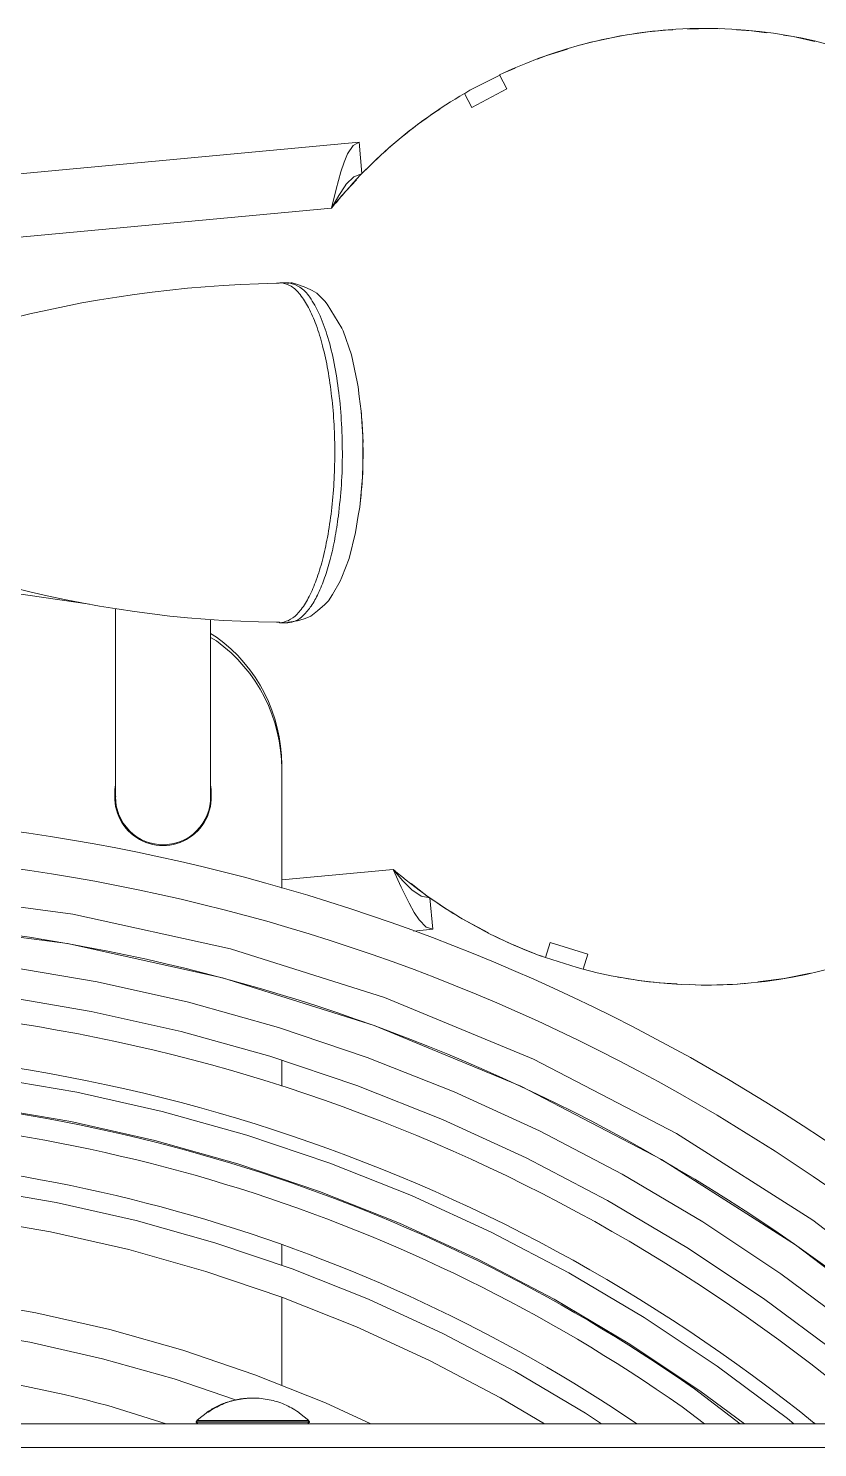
# Model space of a CAD drawing. Header units: millimetres. Extents: x -164867 to 807677, y -316775 to 513985.
# Drawn here: x 245421.9 to 245521.7, y 461491.2 to 461670.7 of the extents above; entities that cross this region are included whole.
import ezdxf

# ---------------------------------------------------------------- set-up
doc = ezdxf.new("R2010")
doc.units = ezdxf.units.MM
doc.layers.add('TECHNO', color=7, linetype='Continuous', lineweight=15)

# ---------------------------------------------------------------- blocks, each defined once
blk = doc.blocks.new('1.2_ миксер планетарный K60_60 литров')
at = {"transparency": 33554687}
for p, q in [((-18.09, 425.12), (-18.09, -404.1)), ((-15.09, 425.12), (-15.09, -404.08)), ((147.03, -341.65), (83.24, 340.78)), ((138.67, -338.16), (75.67, 335.81)), ((45.66, -304.82), (48.28, -284.93)), ((49.4, -305.48), (52.07, -285.26)), ((-4.76, -300.06), (-3.16, -290.8)), ((0.6, -291.35), (-1.04, -300.81)), ((10.91, -292.65), (9.19, -302.65)), ((14.67, -293.19), (12.92, -303.39)), ((88.58, -307.58), (90.66, -293.42)), ((24.97, -294.5), (23.14, -305.23)), ((28.74, -295.04), (26.87, -305.97)), ((37.09, -307.82), (39.04, -296.35)), ((42.8, -296.89), (40.82, -308.55)), ((90.15, -300.05), (90.68, -297.88)), ((125.3, -300.05), (124.78, -297.88)), ((-6.85, -309.23), (-4.76, -300.06)), ((-1.04, -300.81), (-3.16, -310.17)), ((89.65, -302.24), (90.15, -300.05)), ((125.79, -302.24), (125.3, -300.05)), ((9.19, -302.65), (6.95, -312.54)), ((89.19, -304.43), (89.65, -302.24)), ((126.25, -304.43), (125.79, -302.24)), ((12.92, -303.39), (10.64, -313.48)), ((41.32, -324.41), (45.66, -304.82)), ((41.32, -324.41), (45.66, -304.82)), ((41.32, -324.41), (45.66, -304.82)), ((41.32, -324.41), (45.66, -304.82)), ((88.75, -306.63), (89.19, -304.43)), ((126.68, -306.63), (126.25, -304.43)), ((23.14, -305.23), (20.75, -315.85)), ((26.87, -305.97), (24.43, -316.79)), ((44.99, -325.4), (49.4, -305.48)), ((44.99, -325.4), (49.4, -305.48)), ((49.4, -305.48), (44.99, -325.4)), ((44.99, -325.4), (49.4, -305.48)), ((88.35, -308.84), (88.75, -306.63)), ((127.07, -308.84), (126.68, -306.63)), ((34.55, -319.17), (37.09, -307.82)), ((40.82, -308.55), (38.23, -320.09)), ((-15.09, -317.28), (-12.77, -309.92)), ((-9.4, -318.27), (-6.85, -309.23)), ((-3.16, -310.17), (-5.78, -319.4)), ((87.99, -311.06), (88.35, -308.84)), ((127.43, -311.06), (127.07, -308.84)), ((60.87, -311.86), (59.91, -312.64)), ((59.91, -312.64), (60.87, -311.86)), ((60.87, -311.86), (59.91, -312.64)), ((60.87, -311.86), (59.91, -312.64)), ((59.91, -312.64), (60.87, -311.86)), ((59.91, -312.64), (60.87, -311.86)), ((59.91, -312.64), (60.87, -311.86)), ((60.87, -311.86), (61.95, -311.31)), ((61.95, -311.31), (60.87, -311.86)), ((60.87, -311.86), (61.95, -311.31)), ((60.87, -311.86), (61.95, -311.31)), ((60.87, -311.86), (61.95, -311.31)), ((60.87, -311.86), (61.95, -311.31)), ((60.87, -311.86), (61.95, -311.31)), ((63.07, -310.98), (61.95, -311.31)), ((61.95, -311.31), (63.07, -310.98)), ((61.95, -311.31), (63.07, -310.98)), ((63.07, -310.98), (61.95, -311.31)), ((61.95, -311.31), (63.07, -310.98)), ((63.07, -310.98), (61.95, -311.31)), ((63.07, -310.98), (61.95, -311.31)), ((63.07, -310.98), (63.62, -310.91)), ((63.62, -310.91), (63.07, -310.98)), ((63.62, -310.91), (63.07, -310.98)), ((63.07, -310.98), (63.62, -310.91)), ((63.07, -310.98), (63.62, -310.91)), ((63.07, -310.98), (63.62, -310.91)), ((63.07, -310.98), (63.62, -310.91)), ((63.6, -310.88), (63.45, -310.93)), ((63.6, -310.88), (63.45, -310.93)), ((63.62, -310.91), (64.17, -310.88)), ((64.17, -310.88), (63.62, -310.91)), ((64.17, -310.88), (63.62, -310.91)), ((63.62, -310.91), (64.17, -310.88)), ((64.17, -310.88), (63.62, -310.91)), ((64.17, -310.88), (63.62, -310.91)), ((63.62, -310.91), (64.17, -310.88)), ((63.62, -310.91), (64.17, -310.88)), ((86.58, -310.89), (64.17, -310.88)), ((64.17, -310.88), (64.32, -310.9)), ((64.17, -310.88), (64.32, -310.9)), ((64.32, -310.9), (64.17, -310.88)), ((64.17, -310.88), (64.32, -310.9)), ((64.17, -310.88), (64.32, -310.9)), ((64.17, -310.88), (64.32, -310.9)), ((64.17, -310.88), (64.32, -310.9)), ((88.01, -310.89), (86.58, -310.89)), ((87.65, -313.28), (87.99, -311.06)), ((127.76, -313.28), (127.43, -311.06)), ((6.95, -312.54), (4.2, -322.3)), ((10.64, -313.48), (7.83, -323.43)), ((58.83, -314.13), (59.13, -313.6)), ((58.83, -314.13), (59.13, -313.6)), ((58.83, -314.13), (59.13, -313.6)), ((59.13, -313.6), (58.83, -314.13)), ((58.83, -314.13), (59.13, -313.6)), ((59.13, -313.6), (58.83, -314.13)), ((58.83, -314.13), (59.13, -313.6)), ((59.13, -313.6), (59.5, -313.1)), ((59.13, -313.6), (59.5, -313.1)), ((59.13, -313.6), (59.5, -313.1)), ((59.13, -313.6), (59.5, -313.1)), ((59.5, -313.1), (59.13, -313.6)), ((59.5, -313.1), (59.13, -313.6)), ((59.13, -313.6), (59.5, -313.1)), ((59.5, -313.1), (59.91, -312.64)), ((59.5, -313.1), (59.91, -312.64)), ((59.5, -313.1), (59.91, -312.64)), ((59.5, -313.1), (59.91, -312.64)), ((59.91, -312.64), (59.5, -313.1)), ((59.5, -313.1), (59.91, -312.64)), ((59.91, -312.64), (59.5, -313.1)), ((87.35, -315.51), (87.65, -313.28)), ((128.05, -315.51), (127.76, -313.28)), ((20.75, -315.85), (17.81, -326.33)), ((58.26, -315.79), (58.18, -316.35)), ((58.26, -315.79), (58.18, -316.35)), ((58.26, -315.79), (58.18, -316.35)), ((58.18, -316.35), (58.26, -315.79)), ((58.18, -316.35), (58.26, -315.79)), ((58.26, -315.79), (58.18, -316.35)), ((58.26, -315.79), (58.18, -316.35)), ((58.26, -315.79), (58.39, -315.23)), ((58.39, -315.23), (58.26, -315.79)), ((58.26, -315.79), (58.39, -315.23)), ((58.39, -315.23), (58.26, -315.79)), ((58.39, -315.23), (58.26, -315.79)), ((58.26, -315.79), (58.39, -315.23)), ((58.26, -315.79), (58.39, -315.23)), ((58.39, -315.23), (58.58, -314.68)), ((58.39, -315.23), (58.58, -314.68)), ((58.39, -315.23), (58.58, -314.68)), ((58.39, -315.23), (58.58, -314.68)), ((58.58, -314.68), (58.39, -315.23)), ((58.39, -315.23), (58.58, -314.68)), ((58.39, -315.23), (58.58, -314.68)), ((58.58, -314.68), (58.83, -314.13)), ((58.83, -314.13), (58.58, -314.68)), ((58.83, -314.13), (58.58, -314.68)), ((58.83, -314.13), (58.58, -314.68)), ((58.58, -314.68), (58.83, -314.13)), ((58.83, -314.13), (58.58, -314.68)), ((58.58, -314.68), (58.83, -314.13)), ((87.08, -317.74), (87.35, -315.51)), ((128.31, -317.74), (128.05, -315.51)), ((24.43, -316.79), (21.44, -327.46)), ((58.16, -316.88), (58.18, -316.35)), ((58.18, -316.35), (58.16, -316.88)), ((58.16, -316.88), (58.18, -316.35)), ((58.18, -316.35), (58.16, -316.88)), ((58.16, -316.88), (58.18, -316.35)), ((58.18, -316.35), (58.16, -316.88)), ((58.16, -316.88), (58.18, -316.35)), ((58.18, -317.42), (58.16, -316.88)), ((58.16, -316.88), (58.18, -317.42)), ((58.16, -316.88), (58.18, -317.42)), ((58.16, -316.88), (58.18, -317.42)), ((58.16, -316.88), (58.18, -317.42)), ((58.18, -317.42), (58.16, -316.88)), ((58.18, -317.42), (58.16, -316.88)), ((58.26, -317.98), (58.18, -317.42)), ((58.26, -317.98), (58.18, -317.42)), ((58.26, -317.98), (58.18, -317.42)), ((58.26, -317.98), (58.18, -317.42)), ((58.18, -317.42), (58.26, -317.98)), ((58.26, -317.98), (58.18, -317.42)), ((58.26, -317.98), (58.18, -317.42)), ((-12.05, -326.05), (-9.4, -318.27)), ((-5.78, -319.4), (-8.87, -328.49)), ((31.41, -330.36), (34.55, -319.17)), ((58.39, -318.54), (58.26, -317.98)), ((58.39, -318.54), (58.26, -317.98)), ((58.26, -317.98), (58.39, -318.54)), ((58.39, -318.54), (58.26, -317.98)), ((58.39, -318.54), (58.26, -317.98)), ((58.39, -318.54), (58.26, -317.98)), ((58.26, -317.98), (58.39, -318.54)), ((58.58, -319.09), (58.39, -318.54)), ((58.39, -318.54), (58.58, -319.09)), ((58.58, -319.09), (58.39, -318.54)), ((58.58, -319.09), (58.39, -318.54)), ((58.39, -318.54), (58.58, -319.09)), ((58.58, -319.09), (58.39, -318.54)), ((58.58, -319.09), (58.39, -318.54)), ((58.83, -319.64), (58.58, -319.09)), ((58.58, -319.09), (58.83, -319.64)), ((58.83, -319.64), (58.58, -319.09)), ((58.83, -319.64), (58.58, -319.09)), ((58.83, -319.64), (58.58, -319.09)), ((58.83, -319.64), (58.58, -319.09)), ((58.58, -319.09), (58.83, -319.64)), ((86.86, -319.98), (86.98, -318.66)), ((86.98, -318.66), (87.08, -317.74)), ((128.54, -319.98), (128.31, -317.74)), ((-15.05, -321.22), (-15.09, -321.29)), ((-14.96, -321.17), (-15.05, -321.22)), ((-14.89, -321.07), (-14.96, -321.17)), ((-14.89, -335.31), (-14.89, -321.07)), ((-14.81, -321.07), (-14.89, -321.07)), ((-14.81, -335.31), (-14.81, -321.07)), ((-14.75, -321.17), (-14.81, -321.07)), ((-14.67, -321.15), (-14.75, -321.17)), ((-14.67, -325.43), (-14.67, -321.15)), ((-14.67, -321.15), (-14.28, -321.62)), ((38.23, -320.09), (35.04, -331.48)), ((58.83, -319.64), (59.13, -320.17)), ((59.13, -320.17), (58.83, -319.64)), ((58.83, -319.64), (59.13, -320.17)), ((59.13, -320.17), (58.83, -319.64)), ((58.83, -319.64), (59.13, -320.17)), ((59.13, -320.17), (58.83, -319.64)), ((59.13, -320.17), (58.83, -319.64)), ((59.5, -320.67), (59.13, -320.17)), ((59.13, -320.17), (59.5, -320.67)), ((59.5, -320.67), (59.13, -320.17)), ((59.5, -320.67), (59.13, -320.17)), ((59.5, -320.67), (59.13, -320.17)), ((59.5, -320.67), (59.13, -320.17)), ((59.13, -320.17), (59.5, -320.67)), ((59.91, -321.13), (59.5, -320.67)), ((59.5, -320.67), (59.91, -321.13)), ((59.91, -321.13), (59.5, -320.67)), ((59.91, -321.13), (59.5, -320.67)), ((59.5, -320.67), (59.91, -321.13)), ((59.91, -321.13), (59.5, -320.67)), ((59.91, -321.13), (59.5, -320.67)), ((60.38, -321.54), (59.91, -321.13)), ((60.38, -321.54), (59.91, -321.13)), ((59.91, -321.13), (60.38, -321.54)), ((59.91, -321.13), (60.38, -321.54)), ((60.38, -321.54), (59.91, -321.13)), ((60.38, -321.54), (59.91, -321.13)), ((60.38, -321.54), (59.91, -321.13)), ((86.68, -322.22), (86.86, -319.98)), ((128.73, -322.22), (128.54, -319.98)), ((-14.28, -321.62), (-14.04, -321.95)), ((-14.04, -321.95), (-13.72, -322.34)), ((-13.72, -322.34), (-13.59, -322.46)), ((-13.59, -322.57), (-13.59, -322.46)), ((4.2, -322.3), (0.94, -331.91)), ((60.87, -321.91), (60.38, -321.54)), ((60.38, -321.54), (60.87, -321.91)), ((60.87, -321.91), (60.38, -321.54)), ((60.87, -321.91), (60.38, -321.54)), ((60.87, -321.91), (60.38, -321.54)), ((60.38, -321.54), (60.87, -321.91)), ((60.87, -321.91), (60.38, -321.54)), ((61.4, -322.21), (60.87, -321.91)), ((60.87, -321.91), (61.4, -322.21)), ((61.4, -322.21), (60.87, -321.91)), ((60.87, -321.91), (61.4, -322.21)), ((61.4, -322.21), (60.87, -321.91)), ((61.4, -322.21), (60.87, -321.91)), ((61.4, -322.21), (60.87, -321.91)), ((61.95, -322.46), (61.4, -322.21)), ((61.95, -322.46), (61.4, -322.21)), ((61.95, -322.46), (61.4, -322.21)), ((61.95, -322.46), (61.4, -322.21)), ((61.4, -322.21), (61.95, -322.46)), ((61.95, -322.46), (61.4, -322.21)), ((61.4, -322.21), (61.95, -322.46)), ((62.51, -322.65), (61.95, -322.46)), ((62.51, -322.65), (61.95, -322.46)), ((61.95, -322.46), (62.51, -322.65)), ((62.51, -322.65), (61.95, -322.46)), ((62.51, -322.65), (61.95, -322.46)), ((62.51, -322.65), (61.95, -322.46)), ((61.95, -322.46), (62.51, -322.65)), ((63.07, -322.78), (62.51, -322.65)), ((62.51, -322.65), (63.07, -322.78)), ((63.07, -322.78), (62.51, -322.65)), ((63.07, -322.78), (62.51, -322.65)), ((63.07, -322.78), (62.51, -322.65)), ((63.07, -322.78), (62.51, -322.65)), ((62.51, -322.65), (63.07, -322.78)), ((63.07, -322.78), (63.62, -322.86)), ((63.07, -322.78), (63.62, -322.86)), ((63.07, -322.78), (63.62, -322.86)), ((63.07, -322.78), (63.62, -322.86)), ((63.07, -322.78), (63.62, -322.86)), ((63.07, -322.78), (63.62, -322.86)), ((63.62, -322.86), (63.07, -322.78)), ((63.45, -322.84), (63.6, -322.89)), ((63.45, -322.84), (63.6, -322.89)), ((64.17, -322.88), (63.62, -322.86)), ((64.17, -322.88), (63.62, -322.86)), ((63.62, -322.86), (64.17, -322.88)), ((64.17, -322.88), (63.62, -322.86)), ((63.62, -322.86), (64.17, -322.88)), ((64.17, -322.88), (63.62, -322.86)), ((63.62, -322.86), (64.17, -322.88)), ((64.17, -322.88), (64.41, -322.87)), ((64.41, -322.87), (64.17, -322.88)), ((64.41, -322.87), (64.17, -322.88)), ((64.41, -322.87), (64.17, -322.88)), ((64.41, -322.87), (64.17, -322.88)), ((64.41, -322.87), (64.17, -322.88)), ((64.17, -322.88), (64.41, -322.87)), ((64.17, -322.88), (64.41, -322.87)), ((64.17, -322.88), (64.75, -322.88)), ((64.75, -322.88), (65.15, -322.88)), ((65.15, -322.88), (65.62, -322.88)), ((65.62, -322.88), (66.17, -322.88)), ((66.17, -322.88), (67.11, -322.88)), ((67.11, -322.88), (86.4, -322.88)), ((83.93, -323.64), (84.37, -322.88)), ((84.43, -323.64), (84.87, -322.88)), ((84.43, -323.64), (84.87, -322.88)), ((86.4, -322.88), (86.64, -322.88)), ((86.54, -324.46), (86.68, -322.22)), ((128.89, -324.46), (128.73, -322.22)), ((7.83, -323.43), (4.51, -333.22)), ((35.29, -343.55), (41.32, -324.41)), ((86.42, -326.71), (86.54, -324.46)), ((129.02, -326.71), (128.89, -324.46)), ((-14.67, -335.29), (-14.67, -325.43)), ((17.81, -326.33), (14.32, -336.65)), ((38.86, -344.85), (44.99, -325.4)), ((38.86, -344.85), (44.99, -325.4)), ((44.99, -325.4), (38.86, -344.85)), ((38.86, -344.85), (44.99, -325.4)), ((-11.82, -328.17), (-11.83, -328.22)), ((21.44, -327.46), (17.89, -337.96)), ((86.35, -328.95), (86.42, -326.71)), ((129.11, -328.95), (129.02, -326.71)), ((-8.87, -328.49), (-12.43, -337.4)), ((86.3, -331.2), (86.35, -328.95)), ((129.17, -331.2), (129.11, -328.95)), ((-14.67, -331.67), (-14.67, -332.79)), ((0.95, -331.88), (-10.23, -331.88)), ((0.94, -331.91), (-2.81, -341.33)), ((7.58, -331.88), (4.96, -331.88)), ((30.9, -331.88), (27.64, -331.88)), ((30.9, -331.88), (27.64, -331.88)), ((27.7, -341.38), (31.41, -330.36)), ((35.04, -331.48), (31.26, -342.69)), ((67.75, -331.88), (52.66, -331.88)), ((67.75, -331.88), (52.66, -331.88)), ((67.75, -331.88), (52.66, -331.88)), ((53.72, -331.88), (55.04, -345.98)), ((68.25, -331.88), (67.75, -331.88)), ((68.25, -331.88), (67.75, -331.88)), ((86.24, -331.65), (86.3, -331.57)), ((86.24, -332.61), (86.24, -331.65)), ((86.3, -331.57), (86.3, -331.2)), ((129.17, -331.55), (129.17, -331.2)), ((129.24, -331.65), (129.17, -331.55)), ((129.23, -331.88), (129.24, -331.65)), ((129.24, -331.65), (129.24, -332.61)), ((-14.67, -333.18), (-14.67, -333.49)), ((4.51, -333.22), (0.68, -342.83)), ((86.24, -332.61), (86.31, -332.69)), ((86.31, -332.69), (86.35, -333.03)), ((86.35, -333.03), (86.5, -333.87)), ((129.03, -333.87), (129.21, -333.19)), ((129.15, -332.67), (129.24, -332.61)), ((129.21, -333.03), (129.15, -332.67)), ((129.21, -333.19), (129.21, -333.03)), ((-15.07, -335.21), (-15.09, -334.94)), ((-15, -335.24), (-15.07, -335.21)), ((-14.89, -335.37), (-15, -335.24)), ((-14.89, -335.37), (-14.89, -335.31)), ((-14.81, -335.37), (-14.89, -335.37)), ((-14.72, -335.27), (-14.81, -335.37)), ((-14.81, -335.37), (-14.81, -335.31)), ((-14.67, -335.29), (-14.72, -335.27)), ((-14.67, -335.29), (-13.72, -334.11)), ((-13.72, -334.11), (-13.59, -333.99)), ((86.5, -333.87), (86.73, -334.71)), ((86.73, -334.71), (87.01, -335.48)), ((87.01, -335.48), (87.05, -335.56)), ((87.05, -335.56), (87.73, -336.42)), ((128.25, -335.73), (128.35, -335.56)), ((128.35, -335.56), (128.73, -334.71)), ((128.73, -334.71), (129.03, -333.87)), ((-12.43, -337.4), (-15.09, -343.16)), ((14.32, -336.65), (10.3, -346.76)), ((87.73, -336.42), (88.55, -337.31)), ((88.55, -337.31), (89.01, -337.77)), ((126.53, -337.64), (126.91, -337.31)), ((126.91, -337.31), (127.85, -336.42)), ((127.85, -336.42), (127.93, -336.32)), ((127.93, -336.32), (128.25, -335.73)), ((17.89, -337.96), (13.79, -348.26)), ((89.01, -337.77), (89.83, -338.3)), ((89.83, -338.3), (91.49, -339.28)), ((123.49, -339.49), (126.53, -337.64)), ((138.67, -338.16), (140.29, -339.08)), ((141.06, -338.74), (138.67, -338.16)), ((140.23, -339.45), (139.33, -338.74)), ((140.29, -339.08), (141.5, -339.89)), ((143.25, -339.33), (141.06, -338.74)), ((91.49, -339.28), (92.01, -339.49)), ((92.01, -339.49), (94.38, -340.39)), ((94.38, -340.39), (97.67, -341.22)), ((116.72, -341.43), (120.12, -340.68)), ((120.12, -340.68), (123.15, -339.66)), ((123.15, -339.66), (123.32, -339.58)), ((123.32, -339.58), (123.49, -339.49)), ((142.25, -341.34), (140.23, -339.45)), ((141.5, -339.89), (141.69, -340.01)), ((141.69, -340.01), (142.65, -340.99)), ((142.65, -340.99), (142.94, -341.75)), ((144.5, -339.75), (143.25, -339.33)), ((145.54, -340.19), (144.5, -339.75)), ((146.61, -340.89), (145.54, -340.19)), ((147.03, -341.65), (146.61, -340.89)), ((-2.81, -341.33), (-7.06, -350.54)), ((0.68, -342.83), (-3.65, -352.22)), ((23.41, -352.19), (27.7, -341.38)), ((31.26, -342.69), (26.9, -353.69)), ((97.67, -341.22), (99.79, -341.55)), ((99.79, -341.55), (100.84, -341.73)), ((100.84, -341.73), (101.33, -341.79)), ((101.33, -341.79), (105.15, -342.13)), ((105.15, -342.13), (106.58, -342.14)), ((106.58, -342.14), (108.89, -342.14)), ((108.89, -342.14), (109.11, -342.17)), ((109.11, -342.17), (112.99, -341.92)), ((112.99, -341.92), (114.87, -341.67)), ((114.87, -341.67), (116.07, -341.53)), ((116.07, -341.53), (116.72, -341.43)), ((142.94, -341.75), (143.05, -342.02)), ((147.03, -341.65), (143.05, -342.02)), ((144.08, -343.05), (143.52, -342.52)), ((27.61, -362.09), (35.29, -343.55)), ((27.61, -362.09), (35.29, -343.55)), ((27.61, -362.09), (35.29, -343.55)), ((27.61, -362.09), (35.29, -343.55)), ((31.05, -363.69), (38.86, -344.85)), ((31.05, -363.69), (38.86, -344.85)), ((38.86, -344.85), (31.05, -363.69)), ((31.05, -363.69), (38.86, -344.85)), ((55.04, -345.98), (52.8, -346.99)), ((53.61, -347.18), (55.04, -345.98)), ((54.96, -346.07), (54.86, -346.2)), ((10.3, -346.76), (5.75, -356.65)), ((50.76, -347.98), (49.6, -348.62)), ((52.8, -346.99), (50.76, -347.98)), ((53.27, -348.22), (51.67, -350.27)), ((52.42, -348.36), (53.61, -347.18)), ((13.79, -348.26), (9.16, -358.33)), ((47.24, -348.52), (47.47, -350.96)), ((48.66, -349.24), (47.73, -350.13)), ((49.6, -348.62), (48.66, -349.24)), ((51.45, -350.58), (51.65, -349.5)), ((51.65, -349.5), (52.11, -348.81)), ((52.11, -348.81), (52.42, -348.36)), ((-7.06, -350.54), (-11.78, -359.52)), ((47.73, -350.13), (47.47, -350.96)), ((51.45, -350.58), (47.47, -350.96)), ((151.2, -351.85), (150.79, -351.19)), ((-3.65, -352.22), (-8.46, -361.38)), ((18.56, -362.76), (23.41, -352.19)), ((26.9, -353.69), (21.97, -364.44)), ((48.8, -354.69), (47.03, -358)), ((153.19, -354.99), (151.42, -355.92)), ((153.58, -355.67), (153.16, -355)), ((5.75, -356.65), (0.69, -366.29)), ((151.42, -355.92), (153.76, -360.34)), ((155.49, -359.43), (153.58, -355.67)), ((9.16, -358.33), (4.01, -368.15)), ((46.61, -358.79), (46.32, -359.35)), ((-11.78, -359.52), (-15.09, -365.09)), ((153.76, -360.34), (155.53, -359.41)), ((155.97, -360.37), (155.77, -359.96)), ((156.37, -361.36), (155.97, -360.37)), ((-8.46, -361.38), (-13.75, -370.27)), ((18.34, -379.88), (27.61, -362.09)), ((18.34, -379.88), (27.61, -362.09)), ((18.34, -379.88), (27.61, -362.09)), ((18.34, -379.88), (27.61, -362.09)), ((13.16, -373.06), (18.56, -362.76)), ((21.63, -381.78), (31.05, -363.69)), ((44.25, -364.21), (44.05, -364.81)), ((157.95, -365.27), (157.5, -364.15)), ((21.97, -364.44), (16.48, -374.91)), ((43.92, -365.22), (42.62, -369.23)), ((45.8, -365.8), (43.89, -365.21)), ((44.32, -370.57), (45.8, -365.8)), ((158.77, -367.97), (157.95, -365.27)), ((0.69, -366.29), (-4.87, -375.66)), ((4.01, -368.15), (-1.65, -377.68)), ((42.62, -369.23), (42.44, -369.99)), ((159.49, -370.32), (159.32, -369.75)), ((-13.75, -370.27), (-15.09, -372.28)), ((42.41, -369.98), (44.32, -370.57)), ((7.23, -383.07), (13.16, -373.06)), ((-13.11, -373.81), (-15.09, -376.75)), ((16.48, -374.91), (10.45, -385.09)), ((-4.87, -375.66), (-10.9, -384.71)), ((-1.65, -377.68), (-7.8, -386.9)), ((7.56, -396.81), (18.34, -379.88)), ((7.56, -396.81), (18.34, -379.88)), ((7.56, -396.81), (18.34, -379.88)), ((7.56, -396.81), (18.34, -379.88)), ((40.69, -379.59), (40.57, -381.85)), ((10.67, -398.99), (21.63, -381.78)), ((161.24, -381.31), (161.22, -380.72)), ((-12.92, -382.47), (-15.09, -385.3)), ((-10.67, -384.04), (-15.09, -389.81)), ((0.79, -392.75), (7.23, -383.07)), ((40.48, -383.46), (40.41, -384.86)), ((161.4, -385.99), (161.31, -383.17)), ((-10.9, -384.71), (-15.09, -390.34)), ((10.45, -385.09), (3.9, -394.94)), ((-7.8, -386.9), (-14.42, -395.79)), ((161.34, -387.2), (161.4, -385.99)), ((161.12, -391.26), (161.23, -389.36)), ((40.59, -390.14), (40.67, -390.81)), ((160.86, -393.15), (161.12, -391.26)), ((-6.15, -402.08), (0.79, -392.75)), ((40.82, -392.02), (41.23, -395.38)), ((-14.42, -395.79), (-15.09, -396.6)), ((3.9, -394.94), (-3.16, -404.43)), ((41.23, -395.38), (41.93, -398.68)), ((159.75, -399.24), (160.39, -396.49)), ((160.39, -396.49), (160.56, -395.29)), ((-4.65, -412.73), (7.56, -396.81)), ((-4.65, -412.73), (7.56, -396.81)), ((-4.65, -412.73), (7.56, -396.81)), ((-4.65, -412.73), (7.56, -396.81)), ((-15, -399.18), (-15.09, -399.3)), ((-1.74, -415.17), (10.67, -398.99))]:
    blk.add_line(p, q, dxfattribs=at)
for centre, radius, start, end in [((-180.84, -264.88), 238.34, 318, 45), ((-180.84, -264.88), 213.4, 321, 3), ((-180.84, -264.88), 200, 327, 3), ((-180.84, -264.88), 219, 321, 3), ((-180.84, -264.88), 205, 325, 360), ((-180.84, -264.88), 174, 345, 0), ((-180.84, -264.88), 207.75, 325, 360), ((-180.84, -264.88), 229.99, 320, 0), ((-180.84, -264.88), 243, 315, 357), ((64.16, -316.88), 6.1, 80.0001, 279.9999), ((64.66, -316.88), 6.1, 79.9996, 99.9994), ((64.66, -316.88), 6.1, 79.9996, 99.9994), ((64.66, -316.88), 6.1, 260.0004, 280.0002), ((64.66, -316.88), 6.1, 260.0004, 280.0002), ((67.75, -311.88), 20, 269.9999, 323.9999), ((68.25, -311.88), 20, 269.9998, 323.9999), ((68.25, -311.88), 20, 269.9998, 323.9999), ((100.91, -385.43), 60.5, 30.2093, 51.3764), ((100.91, -385.43), 60.5, 34.4659, 44.4659), ((100.91, -385.43), 60.5, 139.3047, 160.4719), ((100.91, -385.43), 60.5, 144.4656, 149.4656), ((100.91, -385.43), 60.5, 154.4656, 159.4656), ((100.91, -385.43), 60.5, 277.7091, 25.4725), ((100.91, -385.43), 60.5, 165.209, 272.9723), ((100.91, -385.43), 60.5, 4.4655, 14.4656), ((100.91, -385.43), 60.5, 169.4657, 174.4657), ((100.91, -385.43), 60.5, 179.4658, 184.4658)]:
    blk.add_arc(centre, radius, start, end, dxfattribs=at)
for points in [[(-11.82, -328.17), (-11.94, -326.66), (-12.28, -325.18), (-12.83, -323.77), (-13.59, -322.46)], [(-13.59, -333.99), (-12.62, -332.22), (-12.03, -330.29), (-11.82, -328.28), (-12.03, -326.27), (-12.62, -324.35), (-13.59, -322.57)], [(86.24, -331.65), (86.26, -331.9), (86.3, -332.15)], [(97.04, -337.66), (100.38, -338.16), (103.94, -338.47), (107.61, -338.58), (111.28, -338.49), (114.85, -338.19), (118.21, -337.71), (121.26, -337.04), (123.92, -336.22), (126.1, -335.26), (127.74, -334.2), (128.8, -333.06), (129.23, -331.88)], [(86.24, -332.61), (86.48, -333.64), (87.19, -334.64), (88.35, -335.6), (89.93, -336.49), (91.91, -337.3), (94.24, -338.01), (96.87, -338.59), (99.74, -339.04)], [(86.3, -332.15), (86.84, -333.27), (87.92, -334.34), (89.54, -335.34), (91.63, -336.24), (94.15, -337.02), (97.04, -337.66)], [(99.74, -339.04), (103.69, -339.42), (107.79, -339.54), (111.89, -339.41), (115.84, -339.03), (119.49, -338.42), (122.71, -337.59), (125.38, -336.57), (127.41, -335.42), (128.7, -334.16), (129.23, -332.84)], [(129.23, -332.84), (129.24, -332.73), (129.24, -332.61)], [(101.33, -341.79), (104.18, -342.05), (107.13, -342.15), (110.09, -342.11), (112.99, -341.92)]]:
    blk.add_spline(points, degree=3, dxfattribs=at)
blk = doc.blocks.new('TECHNOLOGIJA Garmatnaya')
at = {"layer": 'TECHNO', "transparency": 33554687, "xscale": 0.9999987167524668, "yscale": 0.9999987167524668, "zscale": 0.9999987167524668, "rotation": 90}
blk.add_blockref('1.2_ миксер планетарный K60_60 литров', (-1916.15, 3546.52), dxfattribs=at)

msp = doc.modelspace()

# ---------------------------------------------------------------- block references
at = {"layer": 'TECHNO', "transparency": 33554687}
msp.add_blockref('TECHNOLOGIJA Garmatnaya', (247038.21, 457962.73), dxfattribs=at)

doc.saveas('drawing.dxf')
